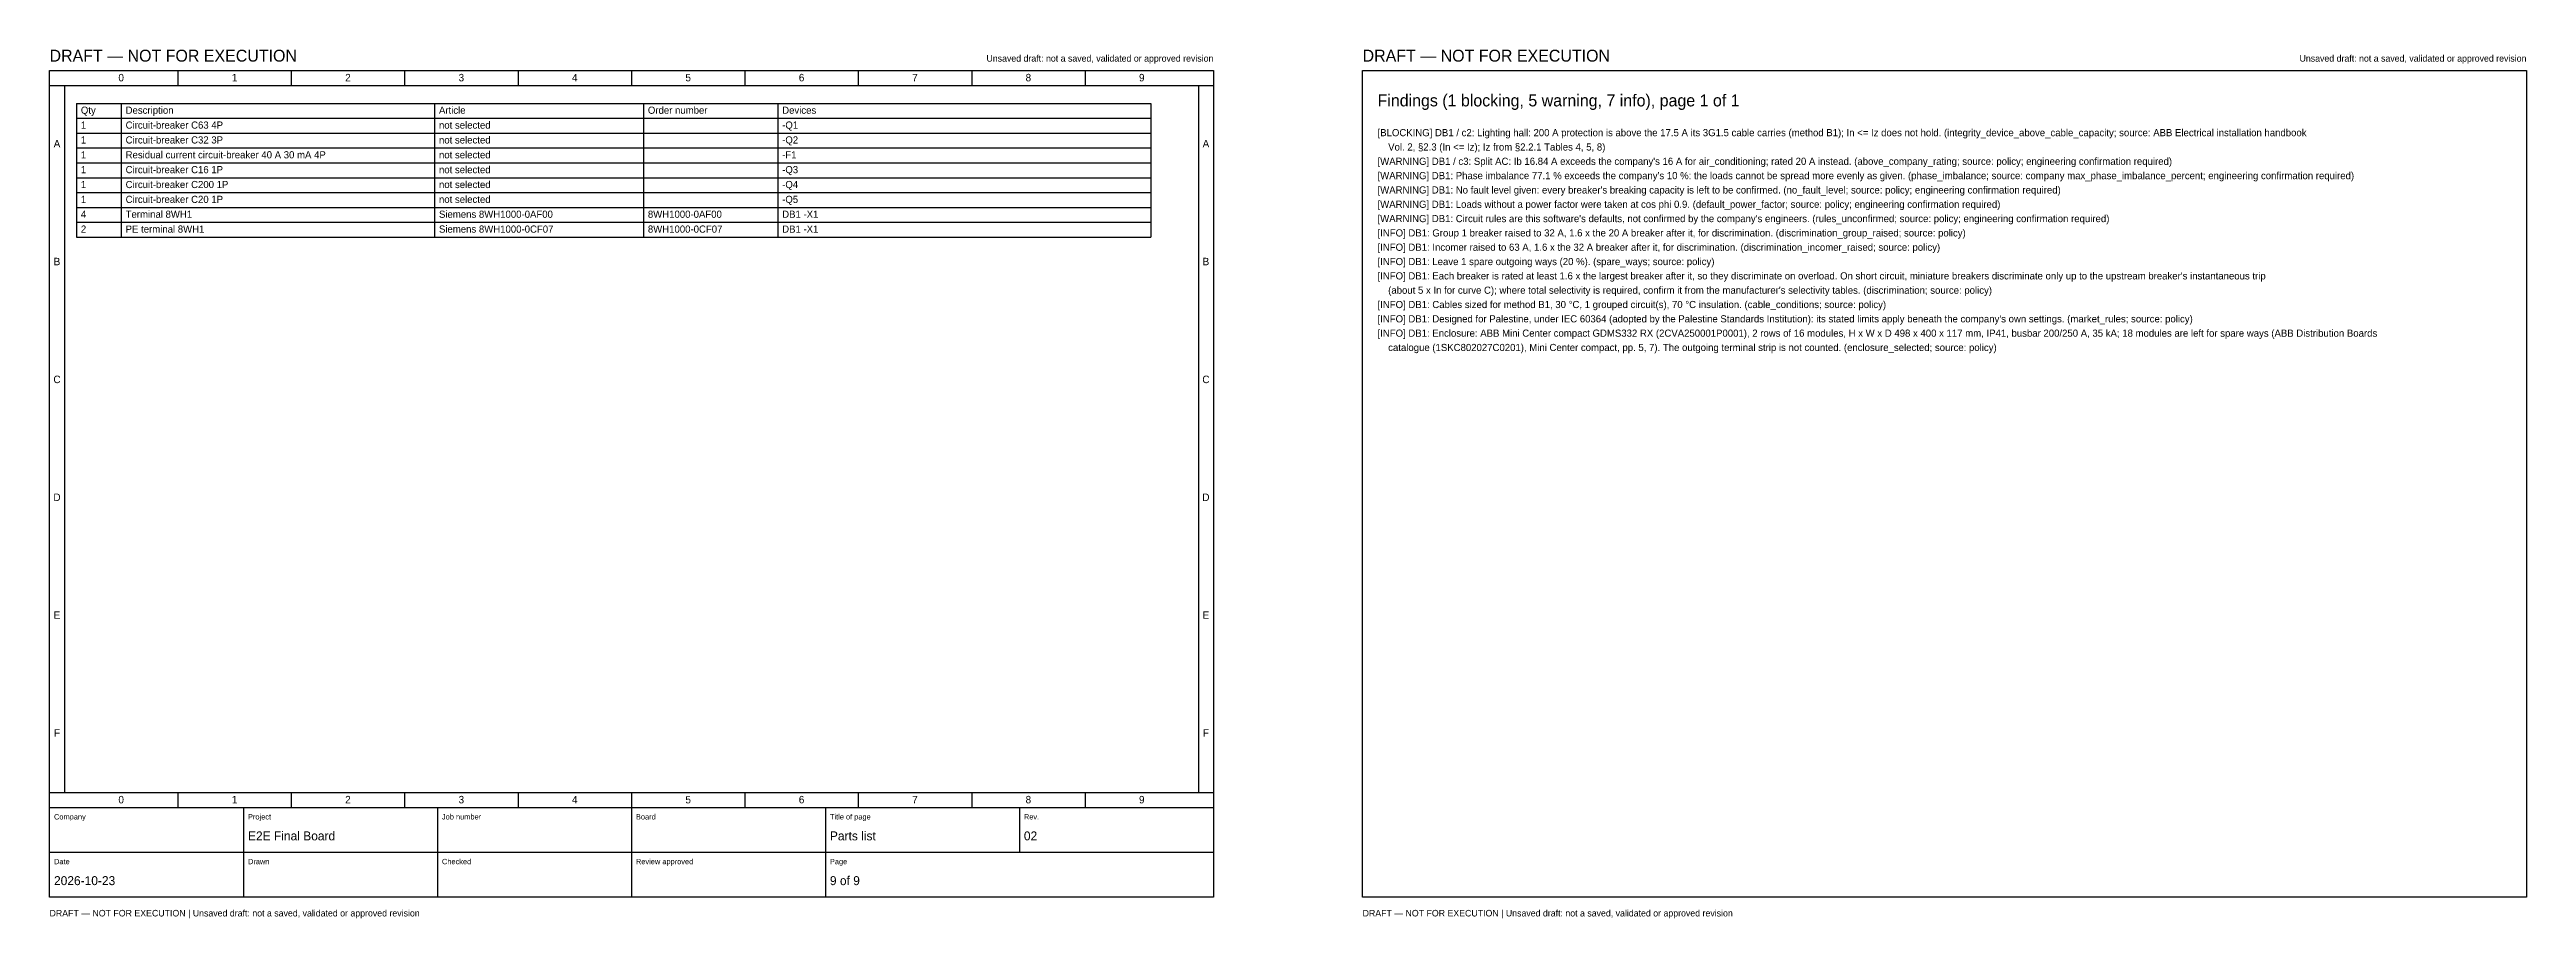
# Model space of a CAD drawing. Header units: millimetres. Extents: x 20 to 4370, y 3 to 294.
# Drawn here: x 3540 to 4370, y 3 to 294 of the extents above; entities that cross this region are included whole.
import ezdxf
from ezdxf.enums import TextEntityAlignment as Align

# ---------------------------------------------------------------- set-up
doc = ezdxf.new("R2010")
doc.units = ezdxf.units.MM
for name, color, linetype in [('FRAME', 7, 'CONTINUOUS'), ('SYMBOLS', 7, 'CONTINUOUS'), ('TEXT', 7, 'CONTINUOUS')]:
    doc.layers.add(name, color=color, linetype=linetype)

msp = doc.modelspace()

# ---------------------------------------------------------------- linework, layer by layer
at = {"layer": 'FRAME'}
for points in [[(3540, 287), (3930, 287), (3930, 10), (3540, 10)], [(3980, 287), (4370, 287), (4370, 10), (3980, 10)]]:
    msp.add_lwpolyline(points, close=True, dxfattribs=at)
at = {"layer": 'SYMBOLS'}
for p, q in [((3583, 287), (3583, 282)), ((3621, 287), (3621, 282)), ((3659, 287), (3659, 282)), ((3697, 287), (3697, 282)), ((3735, 287), (3735, 282)), ((3773, 287), (3773, 282)), ((3811, 287), (3811, 282)), ((3849, 287), (3849, 282)), ((3887, 287), (3887, 282)), ((3540, 282), (3930, 282)), ((3545, 282), (3545, 45)), ((3549, 276), (3909, 276)), ((3549, 276), (3549, 231.18)), ((3564, 276), (3564, 231.18)), ((3669, 276), (3669, 231.18)), ((3739, 276), (3739, 231.18)), ((3784, 276), (3784, 231.18)), ((3909, 276), (3909, 231.18)), ((3925, 282), (3925, 45)), ((3549, 271.02), (3909, 271.02)), ((3549, 266.04), (3909, 266.04)), ((3549, 261.06), (3909, 261.06)), ((3549, 256.08), (3909, 256.08)), ((3549, 251.1), (3909, 251.1)), ((3549, 246.12), (3909, 246.12)), ((3549, 241.14), (3909, 241.14)), ((3549, 236.16), (3909, 236.16)), ((3549, 231.18), (3909, 231.18)), ((3540, 45), (3930, 45)), ((3583, 45), (3583, 40)), ((3621, 45), (3621, 40)), ((3659, 45), (3659, 40)), ((3697, 45), (3697, 40)), ((3735, 45), (3735, 40)), ((3773, 45), (3773, 40)), ((3811, 45), (3811, 40)), ((3849, 45), (3849, 40)), ((3887, 45), (3887, 40)), ((3540, 40), (3930, 40)), ((3605, 40), (3605, 25)), ((3670, 40), (3670, 25)), ((3735, 40), (3735, 25)), ((3800, 40), (3800, 25)), ((3865, 40), (3865, 25)), ((3540, 25), (3930, 25)), ((3605, 25), (3605, 10)), ((3670, 25), (3670, 10)), ((3735, 25), (3735, 10)), ((3800, 25), (3800, 10))]:
    msp.add_line(p, q, dxfattribs=at)

# ---------------------------------------------------------------- texts
at = {"layer": 'TEXT'}
for s, height, p in [('DRAFT — NOT FOR EXECUTION', 4, (3540, 290)), ('DRAFT — NOT FOR EXECUTION', 4, (3980, 290)), ('Qty', 2.4, (3550.5, 272.52)), ('Description', 2.4, (3565.5, 272.52)), ('Article', 2.4, (3670.5, 272.52)), ('Order number', 2.4, (3740.5, 272.52)), ('Devices', 2.4, (3785.5, 272.52)), ('Findings (1 blocking, 5 warning, 7 info), page 1 of 1', 4, (3985, 275)), ('1', 2.4, (3550.5, 267.54)), ('Circuit-breaker C63 4P', 2.4, (3565.5, 267.54)), ('not selected', 2.4, (3670.5, 267.54)), ('-Q1', 2.4, (3785.5, 267.54)), ('[BLOCKING] DB1 / c2: Lighting hall: 200 A protection is above the 17.5 A its 3G1.5 cable carries (method B1); In <= Iz does not hold. (integrity_device_above_cable_capacity; source: ABB Electrical installation handbook', 2.4, (3985, 265)), ('1', 2.4, (3550.5, 262.56)), ('1', 2.4, (3550.5, 257.58)), ('Circuit-breaker C32 3P', 2.4, (3565.5, 262.56)), ('Residual current circuit-breaker 40 A 30 mA 4P', 2.4, (3565.5, 257.58)), ('not selected', 2.4, (3670.5, 262.56)), ('not selected', 2.4, (3670.5, 257.58)), ('-Q2', 2.4, (3785.5, 262.56)), ('-F1', 2.4, (3785.5, 257.58)), ("[WARNING] DB1 / c3: Split AC: Ib 16.84 A exceeds the company's 16 A for air_conditioning; rated 20 A instead. (above_company_rating; source: policy; engineering confirmation required)", 2.4, (3985, 255.4)), ('    Vol. 2, §2.3 (In <= Iz); Iz from §2.2.1 Tables 4, 5, 8)', 2.4, (3985, 260.2)), ('1', 2.4, (3550.5, 252.6)), ('1', 2.4, (3550.5, 247.62)), ('Circuit-breaker C16 1P', 2.4, (3565.5, 252.6)), ('Circuit-breaker C200 1P', 2.4, (3565.5, 247.62)), ('not selected', 2.4, (3670.5, 252.6)), ('not selected', 2.4, (3670.5, 247.62)), ('-Q3', 2.4, (3785.5, 252.6)), ('-Q4', 2.4, (3785.5, 247.62)), ("[WARNING] DB1: Phase imbalance 77.1 % exceeds the company's 10 %: the loads cannot be spread more evenly as given. (phase_imbalance; source: company max_phase_imbalance_percent; engineering confirmation required)", 2.4, (3985, 250.6)), ('1', 2.4, (3550.5, 242.64)), ('Circuit-breaker C20 1P', 2.4, (3565.5, 242.64)), ('not selected', 2.4, (3670.5, 242.64)), ('-Q5', 2.4, (3785.5, 242.64)), ("[WARNING] DB1: No fault level given: every breaker's breaking capacity is left to be confirmed. (no_fault_level; source: policy; engineering confirmation required)", 2.4, (3985, 245.8)), ('[WARNING] DB1: Loads without a power factor were taken at cos phi 0.9. (default_power_factor; source: policy; engineering confirmation required)', 2.4, (3985, 241)), ('4', 2.4, (3550.5, 237.66)), ('2', 2.4, (3550.5, 232.68)), ('Terminal 8WH1', 2.4, (3565.5, 237.66)), ('PE terminal 8WH1', 2.4, (3565.5, 232.68)), ('Siemens 8WH1000-0AF00', 2.4, (3670.5, 237.66)), ('Siemens 8WH1000-0CF07', 2.4, (3670.5, 232.68)), ('8WH1000-0AF00', 2.4, (3740.5, 237.66)), ('8WH1000-0CF07', 2.4, (3740.5, 232.68)), ('DB1 -X1', 2.4, (3785.5, 237.66)), ('DB1 -X1', 2.4, (3785.5, 232.68)), ("[WARNING] DB1: Circuit rules are this software's defaults, not confirmed by the company's engineers. (rules_unconfirmed; source: policy; engineering confirmation required)", 2.4, (3985, 236.2)), ('[INFO] DB1: Group 1 breaker raised to 32 A, 1.6 x the 20 A breaker after it, for discrimination. (discrimination_group_raised; source: policy)', 2.4, (3985, 231.4)), ('[INFO] DB1: Incomer raised to 63 A, 1.6 x the 32 A breaker after it, for discrimination. (discrimination_incomer_raised; source: policy)', 2.4, (3985, 226.6)), ('[INFO] DB1: Leave 1 spare outgoing ways (20 %). (spare_ways; source: policy)', 2.4, (3985, 221.8)), ("[INFO] DB1: Each breaker is rated at least 1.6 x the largest breaker after it, so they discriminate on overload. On short circuit, miniature breakers discriminate only up to the upstream breaker's instantaneous trip", 2.4, (3985, 217)), ('[INFO] DB1: Cables sized for method B1, 30 °C, 1 grouped circuit(s), 70 °C insulation. (cable_conditions; source: policy)', 2.4, (3985, 207.4)), ("    (about 5 x In for curve C); where total selectivity is required, confirm it from the manufacturer's selectivity tables. (discrimination; source: policy)", 2.4, (3985, 212.2)), ("[INFO] DB1: Designed for Palestine, under IEC 60364 (adopted by the Palestine Standards Institution): its stated limits apply beneath the company's own settings. (market_rules; source: policy)", 2.4, (3985, 202.6)), ('[INFO] DB1: Enclosure: ABB Mini Center compact GDMS332 RX (2CVA250001P0001), 2 rows of 16 modules, H x W x D 498 x 400 x 117 mm, IP41, busbar 200/250 A, 35 kA; 18 modules are left for spare ways (ABB Distribution Boards', 2.4, (3985, 197.8)), ('    catalogue (1SKC802027C0201), Mini Center compact, pp. 5, 7). The outgoing terminal strip is not counted. (enclosure_selected; source: policy)', 2.4, (3985, 193)), ('Company', 1.8, (3541.5, 36)), ('Project', 1.8, (3606.5, 36)), ('Job number', 1.8, (3671.5, 36)), ('Board', 1.8, (3736.5, 36)), ('Title of page', 1.8, (3801.5, 36)), ('Rev.', 1.8, (3866.5, 36)), ('E2E Final Board', 3, (3606.5, 29)), ('Parts list', 3, (3801.5, 29)), ('02', 3, (3866.5, 29)), ('Date', 1.8, (3541.5, 21)), ('2026-10-23', 3, (3541.5, 14)), ('Drawn', 1.8, (3606.5, 21)), ('Checked', 1.8, (3671.5, 21)), ('Review approved', 1.8, (3736.5, 21)), ('9 of 9', 3, (3801.5, 14)), ('Page', 1.8, (3801.5, 21)), ('DRAFT — NOT FOR EXECUTION | Unsaved draft: not a saved, validated or approved revision', 2.2, (3540, 3.5)), ('DRAFT — NOT FOR EXECUTION | Unsaved draft: not a saved, validated or approved revision', 2.2, (3980, 3.5))]:
    msp.add_text(s, height=height, dxfattribs=at).set_placement(p)
for p in [(3930, 290), (4370, 290)]:
    msp.add_text('Unsaved draft: not a saved, validated or approved revision', height=2.2, dxfattribs=at).set_placement(p, align=Align.RIGHT)
for s, p in [('0', (3564, 283.4)), ('1', (3602, 283.4)), ('2', (3640, 283.4)), ('3', (3678, 283.4)), ('4', (3716, 283.4)), ('5', (3754, 283.4)), ('6', (3792, 283.4)), ('7', (3830, 283.4)), ('8', (3868, 283.4)), ('9', (3906, 283.4)), ('A', (3542.5, 261.25)), ('A', (3927.5, 261.25)), ('B', (3542.5, 221.75)), ('B', (3927.5, 221.75)), ('C', (3542.5, 182.25)), ('C', (3927.5, 182.25)), ('D', (3542.5, 142.75)), ('D', (3927.5, 142.75)), ('E', (3542.5, 103.25)), ('E', (3927.5, 103.25)), ('F', (3542.5, 63.75)), ('F', (3927.5, 63.75)), ('0', (3564, 41.4)), ('1', (3602, 41.4)), ('2', (3640, 41.4)), ('3', (3678, 41.4)), ('4', (3716, 41.4)), ('5', (3754, 41.4)), ('6', (3792, 41.4)), ('7', (3830, 41.4)), ('8', (3868, 41.4)), ('9', (3906, 41.4))]:
    msp.add_text(s, height=2.5, dxfattribs=at).set_placement(p, align=Align.CENTER)

doc.saveas('drawing.dxf')
